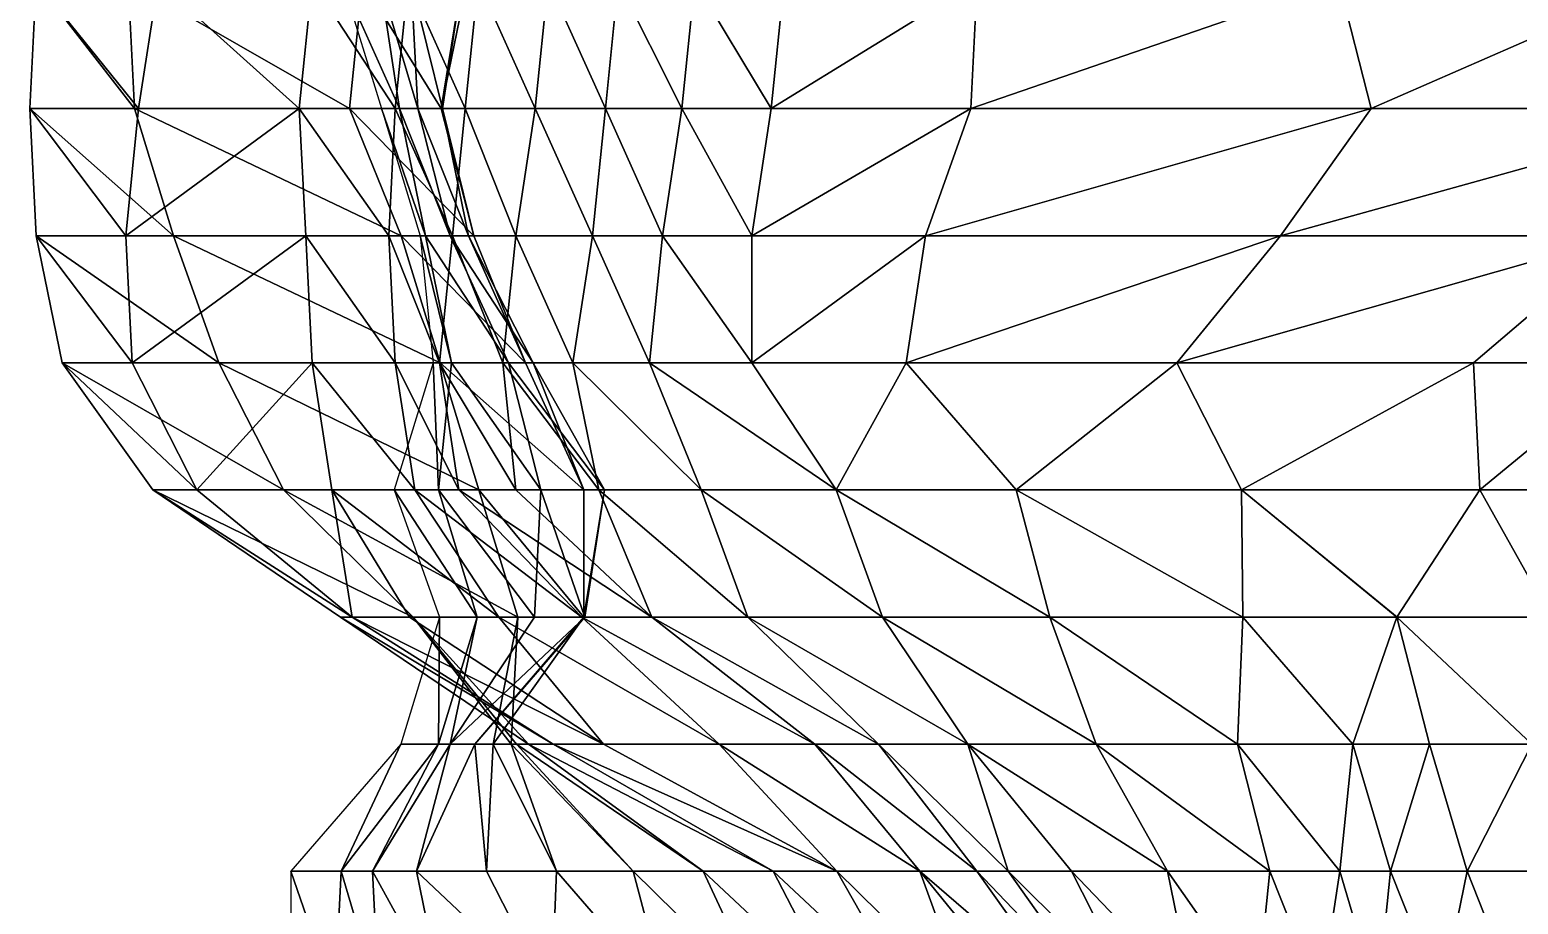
# Model space of a CAD drawing. Header units: metres. Extents: x -137 to 231, y -240 to 234.
# Drawn here: x -128.3 to -58, y -73.6 to -32.3 of the extents above; entities that cross this region are included whole.
import ezdxf

# ---------------------------------------------------------------- set-up
doc = ezdxf.new("R2010")
doc.units = ezdxf.units.M

msp = doc.modelspace()

# ---------------------------------------------------------------- linework, layer by layer
for points in [[(-123.354965, -36, -158.97627), (-128.30203, -36, -168.76065), (-127.99637, -30, -168.58418), (-127.99627, -29.9999, -168.58408)], [(-127.99637, -30, -168.58418), (-128.30203, -36, -168.76065), (-123.16243, -36, -172.72151), (-123.16233, -35.9999, -172.7214)], [(-123.354965, -36, -158.97627), (-127.99637, -30, -168.58418), (-123.66062, -30, -159.15274), (-123.66052, -29.9999, -159.15263)], [(-127.99637, -30, -168.58418), (-123.16243, -36, -172.72151), (-122.24547, -30, -172.19211), (-122.24537, -29.9999, -172.192)], [(-113.211754, -36, -146.19188), (-123.354965, -36, -158.97627), (-123.66062, -30, -159.15274), (-123.66052, -29.9999, -159.15263)], [(-113.211754, -36, -146.19188), (-123.66062, -30, -159.15274), (-112.60045, -30, -145.83894), (-112.60035, -29.9999, -145.83884)], [(-122.24547, -30, -172.19211), (-123.16243, -36, -172.72151), (-115.57759, -36, -175.2706), (-115.57749, -35.9999, -175.2705)], [(-122.24547, -30, -172.19211), (-115.57759, -36, -175.2706), (-114.96628, -30, -174.91766), (-114.96618, -29.9999, -174.91756)], [(-114.96628, -30, -174.91766), (-115.57759, -36, -175.2706), (-111.04932, -36, -179.58441), (-111.04922, -35.9999, -179.5843)], [(-114.96628, -30, -174.91766), (-111.04932, -36, -179.58441), (-110.437996, -30, -179.23146), (-110.4379, -29.9999, -179.23135)], [(-113.54027, -30, -111.740524), (-110.84592, -36, -117.11315), (-111.762886, -30, -117.64256), (-111.76279, -29.9999, -117.64246)], [(-113.54027, -30, -111.740524), (-111.70633, -36, -110.68171), (-110.84592, -36, -117.11315), (-110.84582, -35.9999, -117.11305)], [(-108.87601, -36, -136.76044), (-113.211754, -36, -146.19188), (-112.60045, -30, -145.83894), (-112.60035, -29.9999, -145.83884)], [(-108.87601, -36, -136.76044), (-112.60045, -30, -145.83894), (-107.65338, -30, -136.05455), (-107.65328, -29.9999, -136.05444)], [(-111.762886, -30, -117.64256), (-109.985504, -36, -123.54459), (-110.29117, -30, -123.72107), (-110.29107, -29.9999, -123.72097)], [(-111.762886, -30, -117.64256), (-110.84592, -36, -117.11315), (-109.985504, -36, -123.54459), (-109.985405, -35.9999, -123.544495)], [(-110.437996, -30, -179.23146), (-111.04932, -36, -179.58441), (-107.74366, -36, -184.6041), (-107.74356, -35.9999, -184.60399)], [(-110.437996, -30, -179.23146), (-107.74366, -36, -184.6041), (-107.13235, -30, -184.25114), (-107.13225, -29.9999, -184.25104)], [(-110.29117, -30, -123.72107), (-108.81945, -36, -129.79958), (-107.90248, -30, -129.27016), (-107.90238, -29.9999, -129.27005)], [(-110.29117, -30, -123.72107), (-109.985504, -36, -123.54459), (-108.81945, -36, -129.79958), (-108.81935, -35.9999, -129.79947)], [(-107.90248, -30, -129.27016), (-108.87601, -36, -136.76044), (-107.65338, -30, -136.05455), (-107.65328, -29.9999, -136.05444)], [(-107.90248, -30, -129.27016), (-108.81945, -36, -129.79958), (-108.87601, -36, -136.76044), (-108.87591, -35.9999, -136.76033)], [(-107.13235, -30, -184.25114), (-107.74366, -36, -184.6041), (-104.438, -36, -189.62378), (-104.437904, -35.9999, -189.62367)], [(-107.13235, -30, -184.25114), (-104.438, -36, -189.62378), (-103.82669, -30, -189.27083), (-103.82659, -29.9999, -189.27072)], [(-103.82669, -30, -189.27083), (-104.438, -36, -189.62378), (-101.13235, -36, -194.64346), (-101.13225, -35.9999, -194.64336)], [(-103.82669, -30, -189.27083), (-101.13235, -36, -194.64346), (-100.521034, -30, -194.29051), (-100.520935, -29.9999, -194.2904)], [(-100.521034, -30, -194.29051), (-101.13235, -36, -194.64346), (-97.521034, -36, -199.48666), (-97.520935, -35.9999, -199.48656)], [(-100.521034, -30, -194.29051), (-97.521034, -36, -199.48666), (-96.90972, -30, -199.13373), (-96.90962, -29.9999, -199.13362)], [(-96.90972, -30, -199.13373), (-97.521034, -36, -199.48666), (-93.29841, -36, -203.97693), (-93.29831, -35.9999, -203.97682)], [(-96.90972, -30, -199.13373), (-93.29841, -36, -203.97693), (-92.687096, -30, -203.624), (-92.687, -29.9999, -203.62389)], [(-93.29841, -36, -203.97693), (-83.87963, -36, -205.46721), (-83.573975, -30, -205.29074), (-83.573875, -29.9999, -205.29063)], [(-93.29841, -36, -203.97693), (-83.573975, -30, -205.29074), (-92.687096, -30, -203.624), (-92.687, -29.9999, -203.62389)], [(-83.87963, -36, -205.46721), (-64.98551, -36, -201.48688), (-66.513794, -30, -202.36923), (-66.513695, -29.9999, -202.36913)], [(-83.87963, -36, -205.46721), (-66.513794, -30, -202.36923), (-83.573975, -30, -205.29074), (-83.573875, -29.9999, -205.29063)], [(-64.98551, -36, -201.48688), (-51.28756, -30, -200.50656), (-66.513794, -30, -202.36923), (-66.513695, -29.9999, -202.36913)], [(-64.98551, -36, -201.48688), (-47.619682, -36, -198.38892), (-51.28756, -30, -200.50656), (-51.28746, -29.9999, -200.50645)], [(-121.52103, -42, -157.91745), (-127.99637, -42, -168.58418), (-128.30203, -36, -168.76065), (-128.30193, -35.9999, -168.76054)], [(-121.52103, -42, -157.91745), (-128.30203, -36, -168.76065), (-123.354965, -36, -158.97627), (-123.354866, -35.9999, -158.97617)], [(-128.30203, -36, -168.76065), (-123.77374, -42, -173.07446), (-123.16243, -36, -172.72151), (-123.16233, -35.9999, -172.7214)], [(-128.30203, -36, -168.76065), (-127.99637, -42, -168.58418), (-123.77374, -42, -173.07446), (-123.77364, -41.9999, -173.07436)], [(-123.77374, -42, -173.07446), (-115.271935, -42, -175.09413), (-115.57759, -36, -175.2706), (-115.57749, -35.9999, -175.2705)], [(-123.77374, -42, -173.07446), (-115.57759, -36, -175.2706), (-123.16243, -36, -172.72151), (-123.16233, -35.9999, -172.7214)], [(-110.76651, -42, -144.78012), (-121.52103, -42, -157.91745), (-123.354965, -36, -158.97627), (-123.354866, -35.9999, -158.97617)], [(-110.76651, -42, -144.78012), (-123.354965, -36, -158.97627), (-113.211754, -36, -146.19188), (-113.211655, -35.9999, -146.19177)], [(-115.57759, -36, -175.2706), (-111.354965, -42, -179.76088), (-111.04932, -36, -179.58441), (-111.04922, -35.9999, -179.5843)], [(-115.57759, -36, -175.2706), (-115.271935, -42, -175.09413), (-111.354965, -42, -179.76088), (-111.354866, -41.9999, -179.76077)], [(-107.34773, -42, -135.87808), (-110.76651, -42, -144.78012), (-113.211754, -36, -146.19188), (-113.211655, -35.9999, -146.19177)], [(-107.34773, -42, -135.87808), (-113.211754, -36, -146.19188), (-108.87601, -36, -136.76044), (-108.87591, -35.9999, -136.76033)], [(-111.70633, -36, -110.68171), (-109.62329, -42, -116.40727), (-110.84592, -36, -117.11315), (-110.84582, -35.9999, -117.11305)], [(-111.70633, -36, -110.68171), (-109.87239, -42, -109.62288), (-109.62329, -42, -116.40727), (-109.62319, -41.9999, -116.40717)], [(-111.04932, -36, -179.58441), (-111.354965, -42, -179.76088), (-108.35497, -42, -184.95703), (-108.35487, -41.9999, -184.95692)], [(-111.04932, -36, -179.58441), (-108.35497, -42, -184.95703), (-107.74366, -36, -184.6041), (-107.74356, -35.9999, -184.60399)], [(-110.84592, -36, -117.11315), (-108.45723, -42, -122.66225), (-109.985504, -36, -123.54459), (-109.985405, -35.9999, -123.544495)], [(-110.84592, -36, -117.11315), (-109.62329, -42, -116.40727), (-108.45723, -42, -122.66225), (-108.45713, -41.9999, -122.66215)], [(-109.985504, -36, -123.54459), (-107.59683, -42, -129.09369), (-108.81945, -36, -129.79958), (-108.81935, -35.9999, -129.79947)], [(-109.985504, -36, -123.54459), (-108.45723, -42, -122.66225), (-107.59683, -42, -129.09369), (-107.59673, -41.9999, -129.09358)], [(-108.81945, -36, -129.79958), (-107.34773, -42, -135.87808), (-108.87601, -36, -136.76044), (-108.87591, -35.9999, -136.76033)], [(-108.81945, -36, -129.79958), (-107.59683, -42, -129.09369), (-107.34773, -42, -135.87808), (-107.34763, -41.9999, -135.87798)], [(-107.74366, -36, -184.6041), (-108.35497, -42, -184.95703), (-105.35497, -42, -190.15318), (-105.35487, -41.9999, -190.15308)], [(-107.74366, -36, -184.6041), (-105.35497, -42, -190.15318), (-104.438, -36, -189.62378), (-104.437904, -35.9999, -189.62367)], [(-104.438, -36, -189.62378), (-105.35497, -42, -190.15318), (-101.74366, -42, -194.9964), (-101.74356, -41.9999, -194.99629)], [(-104.438, -36, -189.62378), (-101.74366, -42, -194.9964), (-101.13235, -36, -194.64346), (-101.13225, -35.9999, -194.64336)], [(-101.13235, -36, -194.64346), (-101.74366, -42, -194.9964), (-98.438, -42, -200.01608), (-98.437904, -41.9999, -200.01598)], [(-101.13235, -36, -194.64346), (-98.438, -42, -200.01608), (-97.521034, -36, -199.48666), (-97.520935, -35.9999, -199.48656)], [(-97.521034, -36, -199.48666), (-98.438, -42, -200.01608), (-94.21538, -42, -204.50635), (-94.21528, -41.9999, -204.50624)], [(-97.521034, -36, -199.48666), (-94.21538, -42, -204.50635), (-93.29841, -36, -203.97693), (-93.29831, -35.9999, -203.97682)], [(-94.21538, -42, -204.50635), (-86.019226, -42, -206.7025), (-83.87963, -36, -205.46721), (-83.87953, -35.9999, -205.4671)], [(-94.21538, -42, -204.50635), (-83.87963, -36, -205.46721), (-93.29841, -36, -203.97693), (-93.29831, -35.9999, -203.97682)], [(-86.019226, -42, -206.7025), (-69.2647, -42, -203.95747), (-64.98551, -36, -201.48688), (-64.98541, -35.9999, -201.48677)], [(-86.019226, -42, -206.7025), (-64.98551, -36, -201.48688), (-83.87963, -36, -205.46721), (-83.87953, -35.9999, -205.4671)], [(-69.2647, -42, -203.95747), (-53.12149, -42, -201.5654), (-47.619682, -36, -198.38892), (-47.619583, -35.9999, -198.38881)], [(-69.2647, -42, -203.95747), (-47.619682, -36, -198.38892), (-64.98551, -36, -201.48688), (-64.98541, -35.9999, -201.48677)], [(-119.38144, -48, -156.68214), (-126.77374, -48, -167.8783), (-127.99637, -42, -168.58418), (-127.99627, -41.9999, -168.58408)], [(-119.38144, -48, -156.68214), (-127.99637, -42, -168.58418), (-121.52103, -42, -157.91745), (-121.52093, -41.9999, -157.91734)], [(-127.99637, -42, -168.58418), (-123.46809, -48, -172.89798), (-123.77374, -42, -173.07446), (-123.77364, -41.9999, -173.07436)], [(-127.99637, -42, -168.58418), (-126.77374, -48, -167.8783), (-123.46809, -48, -172.89798), (-123.46799, -47.9999, -172.89787)], [(-123.46809, -48, -172.89798), (-115.271935, -42, -175.09413), (-123.77374, -42, -173.07446), (-123.77364, -41.9999, -173.07436)], [(-123.46809, -48, -172.89798), (-114.96628, -48, -174.91766), (-115.271935, -42, -175.09413), (-115.271835, -41.9999, -175.09402)], [(-108.93257, -48, -143.72128), (-119.38144, -48, -156.68214), (-121.52103, -42, -157.91745), (-121.52093, -41.9999, -157.91734)], [(-108.93257, -48, -143.72128), (-121.52103, -42, -157.91745), (-110.76651, -42, -144.78012), (-110.76641, -41.9999, -144.78001)], [(-115.271935, -42, -175.09413), (-111.04932, -48, -179.58441), (-111.354965, -42, -179.76088), (-111.354866, -41.9999, -179.76077)], [(-115.271935, -42, -175.09413), (-114.96628, -48, -174.91766), (-111.04932, -48, -179.58441), (-111.04922, -47.9999, -179.5843)], [(-111.354965, -42, -179.76088), (-108.96628, -48, -185.30997), (-108.35497, -42, -184.95703), (-108.35487, -41.9999, -184.95692)], [(-111.354965, -42, -179.76088), (-111.04932, -48, -179.58441), (-108.96628, -48, -185.30997), (-108.96618, -47.9999, -185.30986)], [(-104.90248, -48, -134.46631), (-108.93257, -48, -143.72128), (-110.76651, -42, -144.78012), (-110.76641, -41.9999, -144.78001)], [(-104.90248, -48, -134.46631), (-110.76651, -42, -144.78012), (-107.34773, -42, -135.87808), (-107.34763, -41.9999, -135.87798)], [(-109.87239, -42, -109.62288), (-108.40067, -48, -115.701385), (-109.62329, -42, -116.40727), (-109.62319, -41.9999, -116.40717)], [(-109.87239, -42, -109.62288), (-109.26108, -48, -109.26994), (-108.40067, -48, -115.701385), (-108.40057, -47.9999, -115.70129)], [(-109.62329, -42, -116.40727), (-105.70633, -48, -121.07401), (-108.45723, -42, -122.66225), (-108.45713, -41.9999, -122.66215)], [(-109.62329, -42, -116.40727), (-108.40067, -48, -115.701385), (-105.70633, -48, -121.07401), (-105.70623, -47.9999, -121.07391)], [(-108.35497, -42, -184.95703), (-108.96628, -48, -185.30997), (-105.96628, -48, -190.50612), (-105.96618, -47.9999, -190.50601)], [(-108.45723, -42, -122.66225), (-104.54027, -48, -127.32899), (-107.59683, -42, -129.09369), (-107.59673, -41.9999, -129.09358)], [(-108.45723, -42, -122.66225), (-105.70633, -48, -121.07401), (-104.54027, -48, -127.32899), (-104.54017, -47.9999, -127.32889)], [(-108.35497, -42, -184.95703), (-105.96628, -48, -190.50612), (-105.35497, -42, -190.15318), (-105.35487, -41.9999, -190.15308)], [(-107.59683, -42, -129.09369), (-104.90248, -48, -134.46631), (-107.34773, -42, -135.87808), (-107.34763, -41.9999, -135.87798)], [(-107.59683, -42, -129.09369), (-104.54027, -48, -127.32899), (-104.90248, -48, -134.46631), (-104.90238, -47.9999, -134.4662)], [(-105.35497, -42, -190.15318), (-105.96628, -48, -190.50612), (-102.66063, -48, -195.52582), (-102.66053, -47.9999, -195.52571)], [(-105.35497, -42, -190.15318), (-102.66063, -48, -195.52582), (-101.74366, -42, -194.9964), (-101.74356, -41.9999, -194.99629)], [(-101.74366, -42, -194.9964), (-102.66063, -48, -195.52582), (-99.04932, -48, -200.36902), (-99.04922, -47.9999, -200.36891)], [(-101.74366, -42, -194.9964), (-99.04932, -48, -200.36902), (-98.438, -42, -200.01608), (-98.437904, -41.9999, -200.01598)], [(-98.438, -42, -200.01608), (-99.04932, -48, -200.36902), (-94.21538, -48, -204.50635), (-94.21528, -47.9999, -204.50624)], [(-98.438, -42, -200.01608), (-94.21538, -48, -204.50635), (-94.21538, -42, -204.50635), (-94.21528, -41.9999, -204.50624)], [(-94.21538, -48, -204.50635), (-86.93619, -48, -207.2319), (-86.019226, -42, -206.7025), (-86.01913, -41.9999, -206.7024)], [(-94.21538, -48, -204.50635), (-86.019226, -42, -206.7025), (-94.21538, -42, -204.50635), (-94.21528, -41.9999, -204.50624)], [(-86.93619, -48, -207.2319), (-74.1552, -48, -206.781), (-69.2647, -42, -203.95747), (-69.2646, -41.9999, -203.95737)], [(-86.93619, -48, -207.2319), (-69.2647, -42, -203.95747), (-86.019226, -42, -206.7025), (-86.01913, -41.9999, -206.7024)], [(-74.1552, -48, -206.781), (-60.15158, -48, -205.6242), (-53.12149, -42, -201.5654), (-53.12139, -41.9999, -201.56529)], [(-74.1552, -48, -206.781), (-53.12149, -42, -201.5654), (-69.2647, -42, -203.95747), (-69.2646, -41.9999, -203.95737)], [(-53.12149, -42, -201.5654), (-60.15158, -48, -205.6242), (-52.566742, -48, -208.17331), (-52.566643, -47.9999, -208.1732)], [(-116.324875, -54, -154.91745), (-122.49456, -54, -165.40771), (-126.77374, -48, -167.8783), (-126.77364, -47.9999, -167.87819)], [(-116.324875, -54, -154.91745), (-126.77374, -48, -167.8783), (-119.38144, -48, -156.68214), (-119.38134, -47.9999, -156.68204)], [(-126.77374, -48, -167.8783), (-120.41153, -54, -171.13327), (-123.46809, -48, -172.89798), (-123.46799, -47.9999, -172.89787)], [(-126.77374, -48, -167.8783), (-122.49456, -54, -165.40771), (-120.41153, -54, -171.13327), (-120.41143, -53.9999, -171.13316)], [(-120.41153, -54, -171.13327), (-114.96628, -48, -174.91766), (-123.46809, -48, -172.89798), (-123.46799, -47.9999, -172.89787)], [(-120.41153, -54, -171.13327), (-114.04932, -54, -174.38824), (-114.96628, -48, -174.91766), (-114.96618, -47.9999, -174.91756)], [(-107.09863, -54, -142.66248), (-116.324875, -54, -154.91745), (-119.38144, -48, -156.68214), (-119.38134, -47.9999, -156.68204)], [(-107.09863, -54, -142.66248), (-119.38144, -48, -156.68214), (-108.93257, -48, -143.72128), (-108.93247, -47.9999, -143.72118)], [(-114.96628, -48, -174.91766), (-110.13234, -54, -179.055), (-111.04932, -48, -179.58441), (-111.04922, -47.9999, -179.5843)], [(-114.96628, -48, -174.91766), (-114.04932, -54, -174.38824), (-110.13234, -54, -179.055), (-110.13224, -53.9999, -179.05489)], [(-109.26108, -48, -109.26994), (-111.09502, -54, -110.32876), (-109.011986, -54, -116.05433), (-109.01189, -53.9999, -116.05423)], [(-111.04932, -48, -179.58441), (-108.04932, -54, -184.78056), (-108.96628, -48, -185.30997), (-108.96618, -47.9999, -185.30986)], [(-111.04932, -48, -179.58441), (-110.13234, -54, -179.055), (-108.04932, -54, -184.78056), (-108.04922, -53.9999, -184.78046)], [(-109.26108, -48, -109.26994), (-109.011986, -54, -116.05433), (-108.40067, -48, -115.701385), (-108.40057, -47.9999, -115.70129)], [(-108.40067, -48, -115.701385), (-109.011986, -54, -116.05433), (-104.178055, -54, -120.19166), (-104.177956, -53.9999, -120.19156)], [(-108.96628, -48, -185.30997), (-105.35497, -54, -190.15318), (-105.96628, -48, -190.50612), (-105.96618, -47.9999, -190.50601)], [(-108.96628, -48, -185.30997), (-108.04932, -54, -184.78056), (-105.35497, -54, -190.15318), (-105.35487, -53.9999, -190.15308)], [(-102.15158, -54, -132.87808), (-107.09863, -54, -142.66248), (-108.93257, -48, -143.72128), (-108.93247, -47.9999, -143.72118)], [(-102.15158, -54, -132.87808), (-108.93257, -48, -143.72128), (-104.90248, -48, -134.46631), (-104.90238, -47.9999, -134.4662)], [(-108.40067, -48, -115.701385), (-104.178055, -54, -120.19166), (-105.70633, -48, -121.07401), (-105.70623, -47.9999, -121.07391)], [(-105.96628, -48, -190.50612), (-101.438, -54, -194.81993), (-102.66063, -48, -195.52582), (-102.66053, -47.9999, -195.52571)], [(-105.96628, -48, -190.50612), (-105.35497, -54, -190.15318), (-101.438, -54, -194.81993), (-101.437904, -53.9999, -194.81982)], [(-105.70633, -48, -121.07401), (-101.178055, -54, -125.38781), (-104.54027, -48, -127.32899), (-104.54017, -47.9999, -127.32889)], [(-105.70633, -48, -121.07401), (-104.178055, -54, -120.19166), (-101.178055, -54, -125.38781), (-101.177956, -53.9999, -125.38771)], [(-104.54027, -48, -127.32899), (-102.15158, -54, -132.87808), (-104.90248, -48, -134.46631), (-104.90238, -47.9999, -134.4662)], [(-104.54027, -48, -127.32899), (-101.178055, -54, -125.38781), (-102.15158, -54, -132.87808), (-102.15148, -53.9999, -132.87798)], [(-102.66063, -48, -195.52582), (-96.604065, -54, -198.95724), (-99.04932, -48, -200.36902), (-99.04922, -47.9999, -200.36891)], [(-102.66063, -48, -195.52582), (-101.438, -54, -194.81993), (-96.604065, -54, -198.95724), (-96.603966, -53.9999, -198.95714)], [(-99.04932, -48, -200.36902), (-90.24185, -54, -202.21223), (-94.21538, -48, -204.50635), (-94.21528, -47.9999, -204.50624)], [(-99.04932, -48, -200.36902), (-96.604065, -54, -198.95724), (-90.24185, -54, -202.21223), (-90.24175, -53.9999, -202.21213)], [(-90.24185, -54, -202.21223), (-86.93619, -48, -207.2319), (-94.21538, -48, -204.50635), (-94.21528, -47.9999, -204.50624)], [(-90.24185, -54, -202.21223), (-81.740036, -54, -204.2319), (-86.93619, -48, -207.2319), (-86.93609, -47.9999, -207.2318)], [(-81.740036, -54, -204.2319), (-74.1552, -48, -206.781), (-86.93619, -48, -207.2319), (-86.93609, -47.9999, -207.2318)], [(-81.740036, -54, -204.2319), (-71.09864, -54, -205.0163), (-74.1552, -48, -206.781), (-74.1551, -47.9999, -206.7809)], [(-71.09864, -54, -205.0163), (-60.15158, -48, -205.6242), (-74.1552, -48, -206.781), (-74.1551, -47.9999, -206.7809)], [(-71.09864, -54, -205.0163), (-59.845924, -54, -205.44775), (-60.15158, -48, -205.6242), (-60.15148, -47.9999, -205.6241)], [(-59.845924, -54, -205.44775), (-52.566742, -48, -208.17331), (-60.15158, -48, -205.6242), (-60.15148, -47.9999, -205.6241)], [(-59.845924, -54, -205.44775), (-51.344116, -54, -207.46742), (-52.566742, -48, -208.17331), (-52.566643, -47.9999, -208.1732)], [(-110.211754, -60, -151.38803), (-113.63054, -60, -160.29007), (-122.49456, -54, -165.40771), (-122.49446, -53.9999, -165.40761)], [(-110.211754, -60, -151.38803), (-122.49456, -54, -165.40771), (-116.324875, -54, -154.91745), (-116.324776, -53.9999, -154.91734)], [(-113.07578, -60, -166.89798), (-120.41153, -54, -171.13327), (-122.49456, -54, -165.40771), (-122.49446, -53.9999, -165.40761)], [(-113.07578, -60, -166.89798), (-122.49456, -54, -165.40771), (-113.63054, -60, -160.29007), (-113.63044, -59.9999, -160.28996)], [(-114.04932, -54, -174.38824), (-120.41153, -54, -171.13327), (-113.07578, -60, -166.89798), (-113.07568, -59.9999, -166.89787)], [(-105.264694, -60, -141.60364), (-110.211754, -60, -151.38803), (-116.324875, -54, -154.91745), (-116.324776, -53.9999, -154.91734)], [(-105.264694, -60, -141.60364), (-116.324875, -54, -154.91745), (-107.09863, -54, -142.66248), (-107.09853, -53.9999, -142.66237)], [(-114.04932, -54, -174.38824), (-106.15881, -60, -176.76088), (-110.13234, -54, -179.055), (-110.13224, -53.9999, -179.05489)], [(-114.04932, -54, -174.38824), (-113.07578, -60, -166.89798), (-110.38144, -60, -172.2706), (-110.38134, -59.9999, -172.2705)], [(-114.04932, -54, -174.38824), (-110.38144, -60, -172.2706), (-106.15881, -60, -176.76088), (-106.158714, -59.9999, -176.76077)], [(-111.09502, -54, -110.32876), (-107.178055, -60, -114.99551), (-109.011986, -54, -116.05433), (-109.01189, -53.9999, -116.05423)], [(-111.09502, -54, -110.32876), (-108.95543, -60, -109.09347), (-107.178055, -60, -114.99551), (-107.177956, -59.9999, -114.99541)], [(-102.24185, -60, -181.42761), (-108.04932, -54, -184.78056), (-110.13234, -54, -179.055), (-110.13224, -53.9999, -179.05489)], [(-102.24185, -60, -181.42761), (-110.13234, -54, -179.055), (-106.15881, -60, -176.76088), (-106.158714, -59.9999, -176.76077)], [(-109.011986, -54, -116.05433), (-104.4837, -60, -120.368126), (-104.178055, -54, -120.19166), (-104.177956, -53.9999, -120.19156)], [(-109.011986, -54, -116.05433), (-107.178055, -60, -114.99551), (-104.4837, -60, -120.368126), (-104.483604, -59.9999, -120.36803)], [(-98.93619, -60, -186.4473), (-105.35497, -54, -190.15318), (-108.04932, -54, -184.78056), (-108.04922, -53.9999, -184.78046)], [(-98.93619, -60, -186.4473), (-108.04932, -54, -184.78056), (-102.24185, -60, -181.42761), (-102.24175, -59.9999, -181.4275)], [(-102.15158, -60, -132.87808), (-105.264694, -60, -141.60364), (-107.09863, -54, -142.66248), (-107.09853, -53.9999, -142.66237)], [(-102.15158, -60, -132.87808), (-107.09863, -54, -142.66248), (-102.15158, -54, -132.87808), (-102.15148, -53.9999, -132.87798)], [(-101.438, -54, -194.81993), (-105.35497, -54, -190.15318), (-98.93619, -60, -186.4473), (-98.93609, -59.9999, -186.44719)], [(-104.178055, -54, -120.19166), (-104.4837, -60, -120.368126), (-102.09502, -60, -125.91722), (-102.09492, -59.9999, -125.91712)], [(-104.178055, -54, -120.19166), (-102.09502, -60, -125.91722), (-101.178055, -54, -125.38781), (-101.177956, -53.9999, -125.38771)], [(-101.178055, -54, -125.38781), (-102.15158, -60, -132.87808), (-102.15158, -54, -132.87808), (-102.15148, -53.9999, -132.87798)], [(-101.178055, -54, -125.38781), (-102.09502, -60, -125.91722), (-102.15158, -60, -132.87808), (-102.15148, -59.9999, -132.87798)], [(-101.438, -54, -194.81993), (-98.93619, -60, -186.4473), (-94.40791, -60, -190.76111), (-94.407814, -59.9999, -190.761)], [(-96.604065, -54, -198.95724), (-101.438, -54, -194.81993), (-94.40791, -60, -190.76111), (-94.407814, -59.9999, -190.761)], [(-96.604065, -54, -198.95724), (-94.40791, -60, -190.76111), (-88.04569, -60, -194.01608), (-88.04559, -59.9999, -194.01598)], [(-90.24185, -54, -202.21223), (-96.604065, -54, -198.95724), (-88.04569, -60, -194.01608), (-88.04559, -59.9999, -194.01598)], [(-90.24185, -54, -202.21223), (-88.04569, -60, -194.01608), (-80.1552, -60, -196.3887), (-80.1551, -59.9999, -196.3886)], [(-81.740036, -54, -204.2319), (-90.24185, -54, -202.21223), (-80.1552, -60, -196.3887), (-80.1551, -59.9999, -196.3886)], [(-81.740036, -54, -204.2319), (-80.1552, -60, -196.3887), (-71.042076, -60, -198.05545), (-71.04198, -59.9999, -198.05534)], [(-71.09864, -54, -205.0163), (-81.740036, -54, -204.2319), (-71.042076, -60, -198.05545), (-71.04198, -59.9999, -198.05534)], [(-63.762894, -60, -200.781), (-59.845924, -54, -205.44775), (-71.09864, -54, -205.0163), (-71.09854, -53.9999, -205.01619)], [(-71.09864, -54, -205.0163), (-71.042076, -60, -198.05545), (-63.762894, -60, -200.781), (-63.762794, -59.9999, -200.7809)], [(-63.762894, -60, -200.781), (-56.483704, -60, -203.50656), (-59.845924, -54, -205.44775), (-59.845825, -53.9999, -205.44765)], [(-56.483704, -60, -203.50656), (-51.344116, -54, -207.46742), (-59.845924, -54, -205.44775), (-59.845825, -53.9999, -205.44765)], [(-104.76651, -66, -155.17242), (-113.63054, -60, -160.29007), (-110.211754, -60, -151.38803), (-110.211655, -59.9999, -151.38792)], [(-103.60045, -66, -161.4274), (-113.07578, -60, -166.89798), (-113.63054, -60, -160.29007), (-113.63044, -59.9999, -160.28996)], [(-103.60045, -66, -161.4274), (-113.63054, -60, -160.29007), (-104.76651, -66, -155.17242), (-104.76641, -65.9999, -155.17232)], [(-101.211754, -66, -166.97649), (-110.38144, -60, -172.2706), (-113.07578, -60, -166.89798), (-113.07568, -59.9999, -166.89787)], [(-101.211754, -66, -166.97649), (-113.07578, -60, -166.89798), (-103.60045, -66, -161.4274), (-103.60035, -65.9999, -161.42729)], [(-108.95543, -60, -109.09347), (-110.78936, -66, -110.15229), (-109.011986, -66, -116.05433), (-109.01189, -65.9999, -116.05423)], [(-106.15881, -60, -176.76088), (-110.38144, -60, -172.2706), (-101.211754, -66, -166.97649), (-101.211655, -65.9999, -166.97638)], [(-105.57036, -66, -141.78012), (-105.32126, -66, -148.5645), (-110.211754, -60, -151.38803), (-110.211655, -59.9999, -151.38792)], [(-105.57036, -66, -141.78012), (-110.211754, -60, -151.38803), (-105.264694, -60, -141.60364), (-105.264595, -59.9999, -141.60353)], [(-104.76651, -66, -155.17242), (-110.211754, -60, -151.38803), (-105.32126, -66, -148.5645), (-105.32116, -65.9999, -148.56439)], [(-108.95543, -60, -109.09347), (-109.011986, -66, -116.05433), (-107.178055, -60, -114.99551), (-107.177956, -59.9999, -114.99541)], [(-107.178055, -60, -114.99551), (-109.011986, -66, -116.05433), (-108.45723, -66, -122.66225), (-108.45713, -65.9999, -122.66215)], [(-107.178055, -60, -114.99551), (-108.45723, -66, -122.66225), (-104.4837, -60, -120.368126), (-104.483604, -59.9999, -120.36803)], [(-108.45723, -66, -122.66225), (-107.29117, -66, -128.91722), (-102.09502, -60, -125.91722), (-102.09492, -59.9999, -125.91712)], [(-108.45723, -66, -122.66225), (-102.09502, -60, -125.91722), (-104.4837, -60, -120.368126), (-104.483604, -59.9999, -120.36803)], [(-107.29117, -66, -128.91722), (-106.43076, -66, -135.34866), (-102.15158, -60, -132.87808), (-102.15148, -59.9999, -132.87798)], [(-107.29117, -66, -128.91722), (-102.15158, -60, -132.87808), (-102.09502, -60, -125.91722), (-102.09492, -59.9999, -125.91712)], [(-106.43076, -66, -135.34866), (-105.57036, -66, -141.78012), (-105.264694, -60, -141.60364), (-105.264595, -59.9999, -141.60353)], [(-106.43076, -66, -135.34866), (-105.264694, -60, -141.60364), (-102.15158, -60, -132.87808), (-102.15148, -59.9999, -132.87798)], [(-106.15881, -60, -176.76088), (-101.211754, -66, -166.97649), (-95.76651, -66, -170.76088), (-95.76641, -65.9999, -170.76077)], [(-102.24185, -60, -181.42761), (-106.15881, -60, -176.76088), (-95.76651, -66, -170.76088), (-95.76641, -65.9999, -170.76077)], [(-102.24185, -60, -181.42761), (-95.76651, -66, -170.76088), (-91.238235, -66, -175.07468), (-91.23814, -65.9999, -175.07457)], [(-98.93619, -60, -186.4473), (-102.24185, -60, -181.42761), (-91.238235, -66, -175.07468), (-91.23814, -65.9999, -175.07457)], [(-98.93619, -60, -186.4473), (-91.238235, -66, -175.07468), (-88.238235, -66, -180.27083), (-88.23814, -65.9999, -180.27072)], [(-94.40791, -60, -190.76111), (-98.93619, -60, -186.4473), (-88.238235, -66, -180.27083), (-88.23814, -65.9999, -180.27072)], [(-94.40791, -60, -190.76111), (-88.238235, -66, -180.27083), (-84.01561, -66, -184.76111), (-84.01551, -65.9999, -184.761)], [(-88.04569, -60, -194.01608), (-94.40791, -60, -190.76111), (-84.01561, -66, -184.76111), (-84.01551, -65.9999, -184.761)], [(-88.04569, -60, -194.01608), (-84.01561, -66, -184.76111), (-77.959045, -66, -188.19255), (-77.95895, -65.9999, -188.19244)], [(-80.1552, -60, -196.3887), (-88.04569, -60, -194.01608), (-77.959045, -66, -188.19255), (-77.95895, -65.9999, -188.19244)], [(-80.1552, -60, -196.3887), (-77.959045, -66, -188.19255), (-71.291176, -66, -191.27106), (-71.29108, -65.9999, -191.27095)], [(-71.042076, -60, -198.05545), (-80.1552, -60, -196.3887), (-71.291176, -66, -191.27106), (-71.29108, -65.9999, -191.27095)], [(-71.042076, -60, -198.05545), (-71.291176, -66, -191.27106), (-65.845924, -66, -195.05545), (-65.845825, -65.9999, -195.05534)], [(-63.762894, -60, -200.781), (-71.042076, -60, -198.05545), (-65.845924, -66, -195.05545), (-65.845825, -65.9999, -195.05534)], [(-63.762894, -60, -200.781), (-65.845924, -66, -195.05545), (-62.23462, -66, -199.89865), (-62.23452, -65.9999, -199.89854)], [(-63.762894, -60, -200.781), (-57.40068, -66, -204.03598), (-56.483704, -60, -203.50656), (-56.483604, -59.9999, -203.50645)], [(-63.762894, -60, -200.781), (-62.23462, -66, -199.89865), (-57.40068, -66, -204.03598), (-57.40058, -65.9999, -204.03587)], [(-110.78936, -66, -110.15229), (-115.985504, -72, -113.15229), (-113.59683, -72, -118.701385), (-113.59673, -71.9999, -118.70129)], [(-110.78936, -66, -110.15229), (-113.59683, -72, -118.701385), (-109.011986, -66, -116.05433), (-109.01189, -65.9999, -116.05423)], [(-109.011986, -66, -116.05433), (-113.59683, -72, -118.701385), (-112.12511, -72, -124.77989), (-112.12501, -71.9999, -124.77979)], [(-109.011986, -66, -116.05433), (-112.12511, -72, -124.77989), (-108.45723, -66, -122.66225), (-108.45713, -65.9999, -122.66215)], [(-108.45723, -66, -122.66225), (-112.12511, -72, -124.77989), (-110.04207, -72, -130.50546), (-110.04197, -71.9999, -130.50536)], [(-108.45723, -66, -122.66225), (-110.04207, -72, -130.50546), (-107.29117, -66, -128.91722), (-107.29107, -65.9999, -128.91711)], [(-107.29117, -66, -128.91722), (-110.04207, -72, -130.50546), (-106.73642, -72, -135.52515), (-106.73632, -71.9999, -135.52504)], [(-107.29117, -66, -128.91722), (-106.73642, -72, -135.52515), (-106.43076, -66, -135.34866), (-106.430664, -65.9999, -135.34856)], [(-106.43076, -66, -135.34866), (-106.73642, -72, -135.52515), (-103.43076, -72, -140.54482), (-103.430664, -71.9999, -140.54471)], [(-106.43076, -66, -135.34866), (-103.43076, -72, -140.54482), (-105.57036, -66, -141.78012), (-105.57026, -65.9999, -141.78001)], [(-99.81945, -72, -145.38803), (-105.32126, -66, -148.5645), (-105.57036, -66, -141.78012), (-105.57026, -65.9999, -141.78001)], [(-99.81945, -72, -145.38803), (-105.57036, -66, -141.78012), (-103.43076, -72, -140.54482), (-103.430664, -71.9999, -140.54471)], [(-96.513794, -72, -150.40771), (-104.76651, -66, -155.17242), (-105.32126, -66, -148.5645), (-105.32116, -65.9999, -148.56439)], [(-96.513794, -72, -150.40771), (-105.32126, -66, -148.5645), (-99.81945, -72, -145.38803), (-99.81935, -71.9999, -145.38792)], [(-93.20814, -72, -155.4274), (-103.60045, -66, -161.4274), (-104.76651, -66, -155.17242), (-104.76641, -65.9999, -155.17232)], [(-93.20814, -72, -155.4274), (-104.76651, -66, -155.17242), (-96.513794, -72, -150.40771), (-96.513695, -71.9999, -150.40761)], [(-90.20814, -72, -160.62355), (-101.211754, -66, -166.97649), (-103.60045, -66, -161.4274), (-103.60035, -65.9999, -161.42729)], [(-90.20814, -72, -160.62355), (-103.60045, -66, -161.4274), (-93.20814, -72, -155.4274), (-93.20804, -71.9999, -155.42729)], [(-95.76651, -66, -170.76088), (-101.211754, -66, -166.97649), (-90.20814, -72, -160.62355), (-90.20804, -71.9999, -160.62344)], [(-95.76651, -66, -170.76088), (-90.20814, -72, -160.62355), (-86.291176, -72, -165.29028), (-86.29108, -71.9999, -165.29018)], [(-91.238235, -66, -175.07468), (-95.76651, -66, -170.76088), (-86.291176, -72, -165.29028), (-86.29108, -71.9999, -165.29018)], [(-91.238235, -66, -175.07468), (-86.291176, -72, -165.29028), (-83.59683, -72, -170.66292), (-83.59673, -71.9999, -170.66281)], [(-88.238235, -66, -180.27083), (-91.238235, -66, -175.07468), (-83.59683, -72, -170.66292), (-83.59673, -71.9999, -170.66281)], [(-88.238235, -66, -180.27083), (-83.59683, -72, -170.66292), (-82.12511, -72, -176.74142), (-82.12501, -71.9999, -176.74132)], [(-84.01561, -66, -184.76111), (-88.238235, -66, -180.27083), (-82.12511, -72, -176.74142), (-82.12501, -71.9999, -176.74132)], [(-84.01561, -66, -184.76111), (-74.59683, -72, -186.25137), (-77.959045, -66, -188.19255), (-77.95895, -65.9999, -188.19244)], [(-84.01561, -66, -184.76111), (-82.12511, -72, -176.74142), (-79.12511, -72, -181.93758), (-79.12501, -71.9999, -181.93747)], [(-84.01561, -66, -184.76111), (-79.12511, -72, -181.93758), (-74.59683, -72, -186.25137), (-74.59673, -71.9999, -186.25127)], [(-77.959045, -66, -188.19255), (-69.76289, -72, -190.3887), (-71.291176, -66, -191.27106), (-71.29108, -65.9999, -191.27095)], [(-77.959045, -66, -188.19255), (-74.59683, -72, -186.25137), (-69.76289, -72, -190.3887), (-69.762794, -71.9999, -190.3886)], [(-71.291176, -66, -191.27106), (-66.45724, -72, -195.40839), (-65.845924, -66, -195.05545), (-65.845825, -65.9999, -195.05534)], [(-71.291176, -66, -191.27106), (-69.76289, -72, -190.3887), (-66.45724, -72, -195.40839), (-66.45714, -71.9999, -195.40828)], [(-65.845924, -66, -195.05545), (-66.45724, -72, -195.40839), (-64.06855, -72, -200.95747), (-64.06845, -71.9999, -200.95737)], [(-65.845924, -66, -195.05545), (-64.06855, -72, -200.95747), (-62.23462, -66, -199.89865), (-62.23452, -65.9999, -199.89854)], [(-62.23462, -66, -199.89865), (-64.06855, -72, -200.95747), (-60.457237, -72, -205.80069), (-60.457138, -71.9999, -205.80058)], [(-62.23462, -66, -199.89865), (-60.457237, -72, -205.80069), (-57.40068, -66, -204.03598), (-57.40058, -65.9999, -204.03587)], [(-57.40068, -66, -204.03598), (-60.457237, -72, -205.80069), (-55.011993, -72, -209.58508), (-55.011894, -71.9999, -209.58498)], [(-115.985504, -72, -113.15229), (-113.90248, -78, -118.87785), (-113.59683, -72, -118.701385), (-113.59673, -71.9999, -118.70129)], [(-115.985504, -72, -113.15229), (-115.985504, -78, -113.15229), (-113.90248, -78, -118.87785), (-113.90238, -77.9999, -118.877754)], [(-113.59683, -72, -118.701385), (-113.90248, -78, -118.87785), (-111.81945, -78, -124.603424), (-111.81935, -77.9999, -124.603325)], [(-113.59683, -72, -118.701385), (-111.81945, -78, -124.603424), (-112.12511, -72, -124.77989), (-112.12501, -71.9999, -124.77979)], [(-112.12511, -72, -124.77989), (-108.81945, -78, -129.79958), (-110.04207, -72, -130.50546), (-110.04197, -71.9999, -130.50536)], [(-112.12511, -72, -124.77989), (-111.81945, -78, -124.603424), (-108.81945, -78, -129.79958), (-108.81935, -77.9999, -129.79947)], [(-110.04207, -72, -130.50546), (-103.679855, -78, -133.76044), (-106.73642, -72, -135.52515), (-106.73632, -71.9999, -135.52504)], [(-110.04207, -72, -130.50546), (-108.81945, -78, -129.79958), (-103.679855, -78, -133.76044), (-103.679756, -77.9999, -133.76033)], [(-103.43076, -72, -140.54482), (-106.73642, -72, -135.52515), (-103.679855, -78, -133.76044), (-103.679756, -77.9999, -133.76033)], [(-103.43076, -72, -140.54482), (-103.679855, -78, -133.76044), (-98.23461, -78, -137.54482), (-98.23451, -77.9999, -137.54471)], [(-99.81945, -72, -145.38803), (-103.43076, -72, -140.54482), (-98.23461, -78, -137.54482), (-98.23451, -77.9999, -137.54471)], [(-99.81945, -72, -145.38803), (-98.23461, -78, -137.54482), (-93.70634, -78, -141.85863), (-93.70624, -77.9999, -141.85852)], [(-96.513794, -72, -150.40771), (-99.81945, -72, -145.38803), (-93.70634, -78, -141.85863), (-93.70624, -77.9999, -141.85852)], [(-96.513794, -72, -150.40771), (-93.70634, -78, -141.85863), (-90.09502, -78, -146.70183), (-90.09492, -77.9999, -146.70172)], [(-93.20814, -72, -155.4274), (-96.513794, -72, -150.40771), (-90.09502, -78, -146.70183), (-90.09492, -77.9999, -146.70172)], [(-93.20814, -72, -155.4274), (-90.09502, -78, -146.70183), (-86.78936, -78, -151.72151), (-86.78926, -77.9999, -151.7214)], [(-90.20814, -72, -160.62355), (-93.20814, -72, -155.4274), (-86.78936, -78, -151.72151), (-86.78926, -77.9999, -151.7214)], [(-90.20814, -72, -160.62355), (-86.78936, -78, -151.72151), (-84.09502, -78, -157.09413), (-84.09492, -77.9999, -157.09402)], [(-86.291176, -72, -165.29028), (-90.20814, -72, -160.62355), (-84.09502, -78, -157.09413), (-84.09492, -77.9999, -157.09402)], [(-86.291176, -72, -165.29028), (-79.31764, -78, -168.19232), (-83.59683, -72, -170.66292), (-83.59673, -71.9999, -170.66281)], [(-86.291176, -72, -165.29028), (-84.09502, -78, -157.09413), (-81.40067, -78, -162.46677), (-81.40057, -77.9999, -162.46666)], [(-86.291176, -72, -165.29028), (-81.40067, -78, -162.46677), (-79.31764, -78, -168.19232), (-79.31754, -77.9999, -168.19221)], [(-83.59683, -72, -170.66292), (-77.845924, -78, -174.27083), (-82.12511, -72, -176.74142), (-82.12501, -71.9999, -176.74132)], [(-83.59683, -72, -170.66292), (-79.31764, -78, -168.19232), (-77.845924, -78, -174.27083), (-77.845825, -77.9999, -174.27072)], [(-82.12511, -72, -176.74142), (-76.06855, -78, -180.17287), (-79.12511, -72, -181.93758), (-79.12501, -71.9999, -181.93747)], [(-82.12511, -72, -176.74142), (-77.845924, -78, -174.27083), (-76.06855, -78, -180.17287), (-76.06845, -77.9999, -180.17276)], [(-79.12511, -72, -181.93758), (-73.37421, -78, -185.5455), (-74.59683, -72, -186.25137), (-74.59673, -71.9999, -186.25127)], [(-79.12511, -72, -181.93758), (-76.06855, -78, -180.17287), (-73.37421, -78, -185.5455), (-73.37411, -77.9999, -185.5454)], [(-74.59683, -72, -186.25137), (-70.37421, -78, -190.74164), (-69.76289, -72, -190.3887), (-69.762794, -71.9999, -190.3886)], [(-74.59683, -72, -186.25137), (-73.37421, -78, -185.5455), (-70.37421, -78, -190.74164), (-70.37411, -77.9999, -190.74153)], [(-69.76289, -72, -190.3887), (-70.37421, -78, -190.74164), (-67.37421, -78, -195.9378), (-67.37411, -77.9999, -195.9377)], [(-69.76289, -72, -190.3887), (-67.37421, -78, -195.9378), (-66.45724, -72, -195.40839), (-66.45714, -71.9999, -195.40828)], [(-66.45724, -72, -195.40839), (-67.37421, -78, -195.9378), (-64.67986, -78, -201.31042), (-64.67976, -77.9999, -201.31032)], [(-66.45724, -72, -195.40839), (-64.67986, -78, -201.31042), (-64.06855, -72, -200.95747), (-64.06845, -71.9999, -200.95737)], [(-64.06855, -72, -200.95747), (-64.67986, -78, -201.31042), (-61.679863, -78, -206.50656), (-61.679764, -77.9999, -206.50645)], [(-64.06855, -72, -200.95747), (-61.679863, -78, -206.50656), (-60.457237, -72, -205.80069), (-60.457138, -71.9999, -205.80058)], [(-60.457237, -72, -205.80069), (-61.679863, -78, -206.50656), (-58.06855, -78, -211.34978), (-58.06845, -77.9999, -211.34967)], [(-60.457237, -72, -205.80069), (-58.06855, -78, -211.34978), (-55.011993, -72, -209.58508), (-55.011894, -71.9999, -209.58498)], [(-55.011993, -72, -209.58508), (-58.06855, -78, -211.34978), (-53.540268, -78, -215.66357), (-53.54017, -77.9999, -215.66347)]]:
    msp.add_3dface(points)

doc.saveas('drawing.dxf')
